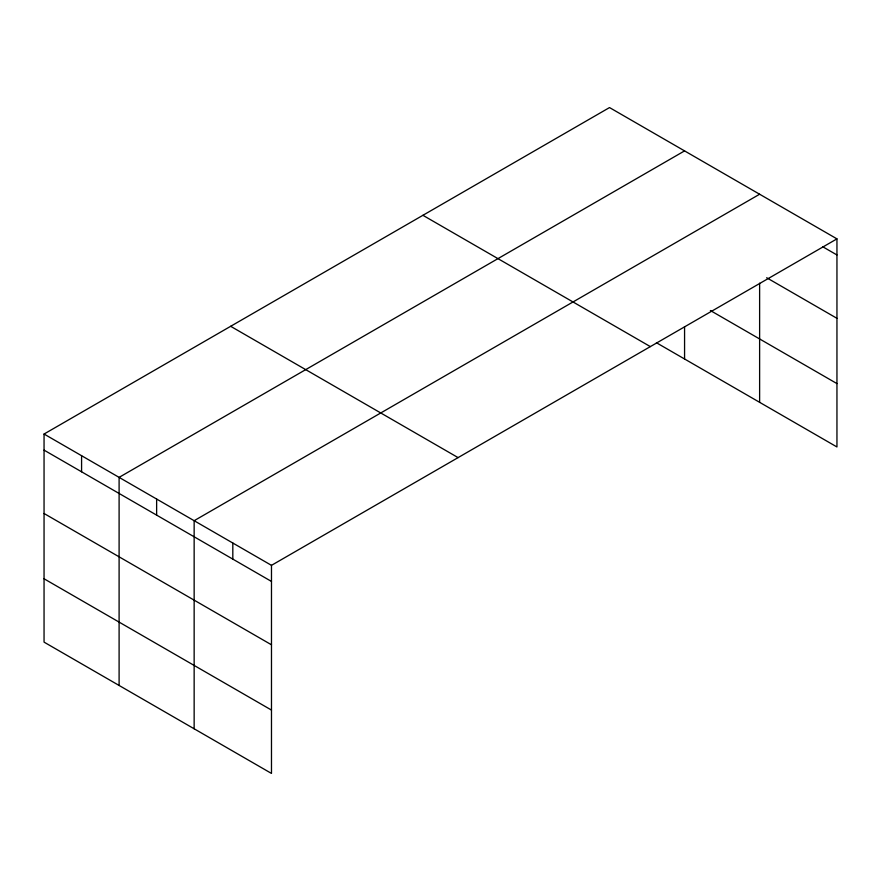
<?xml version="1.0" encoding="UTF-8"?>
<svg xmlns="http://www.w3.org/2000/svg" width="881" height="881" viewBox="0 0 881 881"><rect width="100%" height="100%" fill="white"/><g stroke="black" fill="none" stroke-linecap="round" stroke-linejoin="round"><path stroke-width="1.32" d="M836.95 238.872L609.52 107.57L44.05 434.036L44.05 642.128L271.48 773.43L271.48 565.349L836.95 238.872L836.95 446.964L656.433 342.742M684.57 150.893L119.1 477.37L119.1 685.462M759.62 194.227L194.15 520.704L194.15 728.785M822.887 246.845L836.95 254.961M766.657 277.735L836.95 318.327M710.372 310.519L836.95 383.598M422.913 215.305L650.343 346.607M230.657 326.3L458.087 457.613M44.05 434.036L271.48 565.349M44.05 450.125L271.48 581.438M44.05 513.491L271.48 644.793M44.05 578.773L271.48 710.075M759.62 283.197L759.62 402.32M684.57 326.631L684.57 358.985M232.815 543.026L232.815 559.116M156.631 499.031L156.631 515.121M81.581 455.708L81.581 471.798"/></g></svg>
